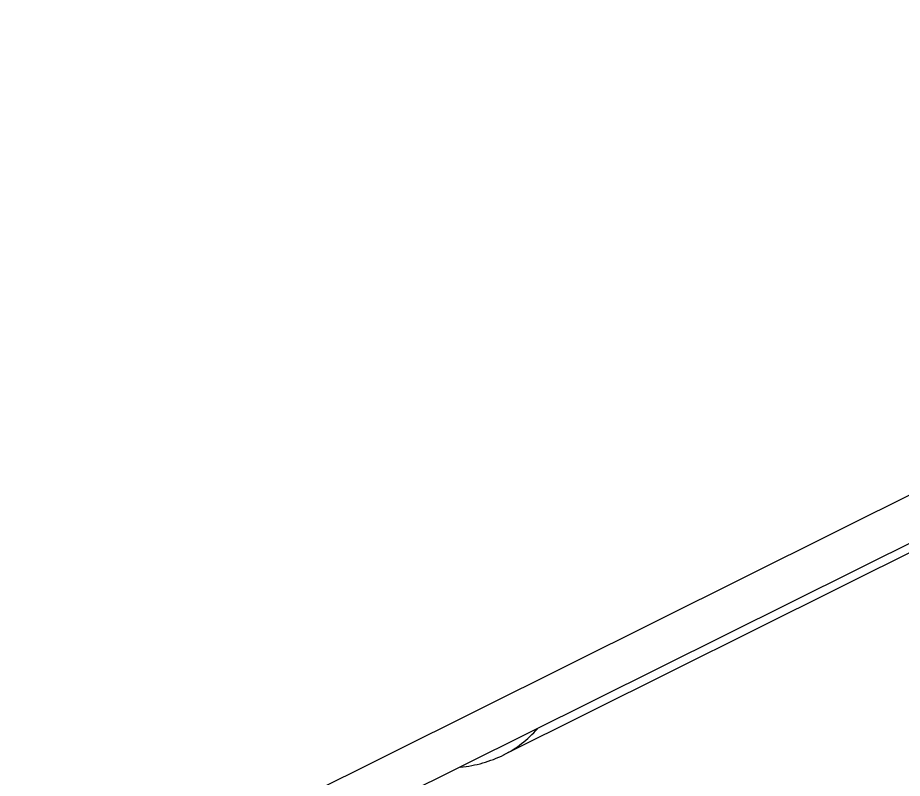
# Model space of a CAD drawing. Extents: x 0 to 297, y 0 to 210.
# Drawn here: x 246.18 to 254.33, y 71.21 to 78.23 of the extents above; entities that cross this region are included whole.
import ezdxf

# ---------------------------------------------------------------- set-up
doc = ezdxf.new("R2010")
doc.units = 0
doc.header["$LTSCALE"] = 16.335
doc.layers.get('0').update_dxf_attribs({"linetype": 'CONTINUOUS'})
doc.layers.add('02___PRT_ALL_AXES', color=7, linetype='CONTINUOUS')

msp = doc.modelspace()

# ---------------------------------------------------------------- linework, layer by layer
at = {"color": 7, "linetype": 'CONTINUOUS'}
for p, q in [((274.4084, 83.7969), (236.6015, 64.9601)), ((274.3229, 83.309), (236.516, 64.4721))]:
    msp.add_line(p, q, dxfattribs=at)
for points, knots in [([(250.6563, 71.4304), (250.714, 71.4592), (250.8254, 71.5296), (250.9208, 71.6205), (250.9646, 71.6703)], [0, 0, 0, 0, 0.492868, 1, 1, 1, 1]), ([(250.2556, 71.3161), (250.3254, 71.3231), (250.4632, 71.3489), (250.5942, 71.3995), (250.6563, 71.4304)], [0, 0, 0, 0, 0.502657, 1, 1, 1, 1])]:
    msp.add_open_spline(points, degree=3, knots=knots, dxfattribs=at)
at = {"layer": '02___PRT_ALL_AXES', "color": 7, "linetype": 'CONTINUOUS'}
msp.add_line((260.8346, 76.5016), (250.6563, 71.4304), dxfattribs=at)

doc.saveas('drawing.dxf')
